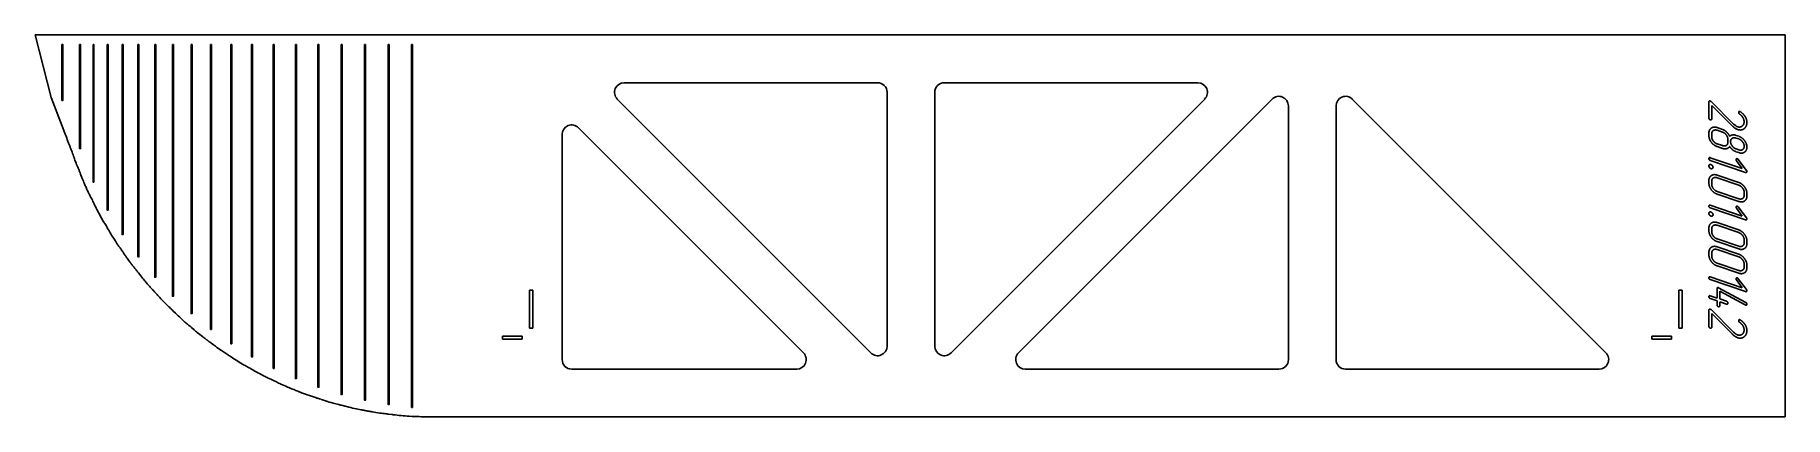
# Model space of a CAD drawing. Header units: millimetres. Extents: x 46 to 1880, y 93 to 493.
import ezdxf

# ---------------------------------------------------------------- set-up
doc = ezdxf.new("R2010")
doc.units = ezdxf.units.MM
doc.linetypes.add('K5LT_BASIC', pattern=[0])
doc.layers.add('Engraving', color=7, linetype='Continuous')

# ---------------------------------------------------------------- blocks, each defined once
blk = doc.blocks.new('U0')
at = {"layer": 'Engraving', "color": 150, "linetype": 'K5LT_BASIC', "lineweight": 25, "true_color": 0x0080ff}
for p, q in [((440.4, 482.6), (440.4, 102.6)), ((441.4, 482.6), (440.4, 482.6)), ((441.4, 102.6), (441.4, 482.6)), ((440.4, 102.6), (441.4, 102.6))]:
    blk.add_line(p, q, dxfattribs=at)

msp = doc.modelspace()

# ---------------------------------------------------------------- linework, layer by layer
at = {"color": 150, "linetype": 'K5LT_BASIC', "lineweight": 25, "true_color": 0x0080ff}
for p, q in [((47.7, 492.6), (45.6, 492.6)), ((62.6, 427.2), (45.6, 492.6)), ((74.1, 492.6), (47.7, 492.6)), ((74.4, 492.6), (74.1, 492.6)), ((92.8, 492.6), (74.4, 492.6)), ((106.9, 492.6), (92.8, 492.6)), ((92.8, 492.6), (92.8, 492.6)), ((106.9, 492.6), (106.9, 492.6)), ((121.7, 492.6), (106.9, 492.6)), ((137.4, 492.6), (121.7, 492.6)), ((121.7, 492.6), (121.7, 492.6)), ((137.4, 492.6), (137.4, 492.6)), ((154, 492.6), (137.4, 492.6)), ((154, 492.6), (154, 492.6)), ((171.6, 492.6), (154, 492.6)), ((190.2, 492.6), (171.6, 492.6)), ((171.6, 492.6), (171.6, 492.6)), ((209.7, 492.6), (190.2, 492.6)), ((190.2, 492.6), (190.2, 492.6)), ((230.1, 492.6), (209.7, 492.6)), ((209.7, 492.6), (209.7, 492.6)), ((251.3, 492.6), (230.1, 492.6)), ((230.1, 492.6), (230.1, 492.6)), ((273.2, 492.6), (251.3, 492.6)), ((251.3, 492.6), (251.3, 492.6)), ((273.2, 492.6), (273.2, 492.6)), ((295.8, 492.6), (273.2, 492.6)), ((319.1, 492.6), (295.8, 492.6)), ((295.8, 492.6), (295.8, 492.6)), ((319.1, 492.6), (319.1, 492.6)), ((342.8, 492.6), (319.1, 492.6)), ((342.8, 492.6), (342.8, 492.6)), ((367, 492.6), (342.8, 492.6)), ((367, 492.6), (367, 492.6)), ((391.6, 492.6), (367, 492.6)), ((416.4, 492.6), (391.6, 492.6)), ((391.6, 492.6), (391.6, 492.6)), ((440.9, 492.6), (416.4, 492.6)), ((416.4, 492.6), (416.4, 492.6)), ((441, 492.6), (440.9, 492.6)), ((1880.5, 492.6), (441, 492.6)), ((1880.5, 92.6), (1880.5, 492.6)), ((929, 442.6), (663.2, 442.6)), ((1264.9, 442.6), (999, 442.6)), ((74.1, 397.1), (62.6, 427.2)), ((656.1, 425.5), (922, 159.6)), ((939, 166.7), (939, 432.6)), ((989, 432.6), (989, 166.7)), ((1006.1, 159.6), (1272, 425.5)), ((1342.7, 425.5), (1076.8, 159.6)), ((1692.7, 159.6), (1426.8, 425.5)), ((1359.8, 152.6), (1359.8, 418.4)), ((1409.8, 418.4), (1409.8, 152.6)), ((598.3, 388.4), (598.3, 152.6)), ((851.3, 159.6), (615.4, 395.5)), ((92.8, 348.1), (92.8, 348.1)), ((106.9, 317), (106.9, 317)), ((121.7, 290.1), (121.7, 290.1)), ((137.4, 265.8), (137.4, 265.8)), ((154, 243.5), (156.6, 240.2)), ((154, 243.5), (154, 243.5)), ((171.6, 222.9), (171.6, 222.9)), ((567.7, 225.4), (564.2, 225.4)), ((564.2, 225.4), (564.2, 185.4)), ((567.7, 185.4), (567.7, 225.4)), ((1769.2, 225.4), (1769.2, 185.4)), ((1772.7, 225.4), (1769.2, 225.4)), ((1772.7, 185.4), (1772.7, 225.4)), ((190.2, 203.8), (192.8, 201.2)), ((190.2, 203.8), (190.2, 203.8)), ((209.7, 186.3), (212.4, 183.9)), ((209.7, 186.3), (209.7, 186.3)), ((564.2, 185.4), (567.7, 185.4)), ((1769.2, 185.4), (1772.7, 185.4)), ((230.1, 170.1), (230.1, 170.1)), ((230.1, 170.1), (232.8, 168)), ((556.4, 177.1), (535.9, 177.1)), ((535.9, 177.1), (535.9, 174.1)), ((535.9, 174.1), (556.4, 174.1)), ((556.4, 174.1), (556.4, 177.1)), ((1740.8, 177.1), (1740.8, 174.1)), ((1761.4, 177.1), (1740.8, 177.1)), ((1740.8, 174.1), (1761.4, 174.1)), ((1761.4, 174.1), (1761.4, 177.1)), ((251.3, 155.5), (251.3, 155.5)), ((251.3, 155.5), (254, 153.6)), ((273.2, 142.3), (276, 140.6)), ((273.2, 142.3), (273.2, 142.3)), ((295.8, 130.6), (295.8, 130.6)), ((295.8, 130.6), (298.7, 129.2)), ((608.3, 142.6), (844.2, 142.6)), ((1083.9, 142.6), (1349.8, 142.6)), ((1419.8, 142.6), (1685.6, 142.6)), ((319.1, 120.4), (319.1, 120.4)), ((342.8, 111.8), (342.8, 111.8)), ((367, 104.8), (367, 104.8)), ((391.6, 99.3), (391.6, 99.3)), ((416.4, 95.5), (419.6, 95.1)), ((438, 93.4), (440.9, 93.2)), ((440.9, 93.2), (441, 93.2)), ((444, 93), (441, 93.2)), ((461.2, 92.6), (1880.5, 92.6))]:
    msp.add_line(p, q, dxfattribs=at)
for centre, radius, start, end in [((663.2, 432.6), 10, 90, 225), ((929, 432.6), 10, 0, 90), ((999, 432.6), 10, 90, 180), ((1264.9, 432.6), 10, 315, 90), ((1349.8, 418.4), 10, 0, 135), ((1419.8, 418.4), 10, 45, 180), ((608.3, 388.4), 10, 45, 180), ((929, 166.7), 10, 225, 0), ((999, 166.7), 10, 180, 315), ((608.3, 152.6), 10, 180, 270), ((844.2, 152.6), 10, 270, 45), ((1083.9, 152.6), 10, 135, 270), ((1349.8, 152.6), 10, 270, 0), ((1419.8, 152.6), 10, 180, 270), ((1685.6, 152.6), 10, 270, 45), ((463.8, 479.8), 387.2, 267.0756, 269.6151)]:
    msp.add_arc(centre, radius, start, end, dxfattribs=at)
msp.add_open_spline([(74.1, 397.1), (74.2, 397), (74.3, 396.8), (74.4, 396.5), (74.4, 396.4)], degree=3, dxfattribs=at)
for points, knots in [([(74.4, 396.4), (74.9, 395.1), (75.4, 393.8), (76.4, 391.3), (76.8, 390), (77.7, 387.8), (78.1, 386.8), (78.8, 384.9), (79.1, 384.1), (79.7, 382.5), (79.9, 381.8), (80.4, 380.5), (80.6, 379.9), (81.1, 378.8), (81.3, 378.3), (81.7, 377.3), (81.8, 376.8), (82.2, 375.8), (82.4, 375.3), (82.8, 374.2), (83, 373.7), (83.6, 372.2), (84, 371.1), (85.1, 368.1), (85.8, 366.1), (86.5, 364.1), (86.6, 364.1), (86.6, 364)], [0, 0, 0, 0, 3.92871, 3.92871, 7.702065, 7.702065, 10.777118, 10.777118, 13.309563, 13.309563, 15.420977, 15.420977, 17.218389, 17.218389, 18.799255, 18.799255, 20.27489, 20.27489, 21.847328, 21.847328, 23.356112, 23.356112, 26.570008, 26.570008, 32.463285, 32.463285, 32.605709, 32.605709, 32.605709, 32.605709]), ([(88.3, 359.4), (88, 360.2), (87.7, 360.9), (87.2, 362.4), (86.9, 363.2), (86.6, 364)], [0, 0, 0, 0, 0.936441, 0.936441, 2, 2, 2, 2]), ([(88.3, 359.4), (88.6, 358.7), (88.9, 357.9), (89.6, 356.1), (90, 355.1), (90.8, 353), (91.3, 352), (92.1, 350), (92.4, 349.1), (92.8, 348.1), (92.8, 348.1), (92.8, 348.1)], [0, 0, 0, 0, 2.137957, 2.137957, 4.988566, 4.988566, 7.814754, 7.814754, 10.397324, 10.397324, 10.440416, 10.440416, 10.440416, 10.440416]), ([(92.8, 348.1), (93.1, 347.3), (93.4, 346.6), (94, 345.2), (94.2, 344.4), (94.7, 343.3), (94.8, 342.9), (95, 342.4)], [0, 0, 0, 0, 0.3618783, 0.3618783, 0.7227348, 0.7227348, 0.9355231, 0.9355231, 0.9355231, 0.9355231]), ([(102.7, 325.4), (102.6, 325.5), (102.6, 325.6), (102.5, 325.9), (102.4, 326), (102.1, 326.5), (102, 326.8), (101.5, 327.8), (101.2, 328.4), (100.3, 330.3), (99.7, 331.6), (98.6, 334.1), (98, 335.4), (97.1, 337.6), (96.7, 338.5), (95.9, 340.4), (95.4, 341.4), (95, 342.4)], [0, 0, 0, 0, 0.095232, 0.095232, 0.23808, 0.23808, 0.523775, 0.523775, 1.095167, 1.095167, 2.190334, 2.190334, 3.32466, 3.32466, 4.118569, 4.118569, 5, 5, 5, 5]), ([(102.7, 325.4), (103.7, 323.4), (104.8, 321.5), (106.1, 318.7), (106.5, 317.8), (106.9, 317)], [0, 0, 0, 0, 1.475489, 1.475489, 2.097137, 2.097137, 2.097137, 2.097137]), ([(106.9, 317), (107.3, 316.2), (107.7, 315.4), (108.5, 313.8), (108.9, 313), (109.2, 312.3)], [0, 0, 0, 0, 0.4039417, 0.4039417, 0.7921956, 0.7921956, 0.7921956, 0.7921956]), ([(117.7, 296.7), (116.9, 298.1), (116.1, 299.4), (114, 303.1), (112.8, 305.4), (110.8, 309.2), (110, 310.7), (109.2, 312.3)], [0, 0, 0, 0, 1.062301, 1.062301, 2.832802, 2.832802, 4, 4, 4, 4]), ([(117.7, 296.7), (118, 296.2), (118.4, 295.7), (119.1, 294.5), (119.6, 293.7), (120.6, 292), (121.2, 291.1), (121.7, 290.1)], [0, 0, 0, 0, 0.491398, 0.491398, 1.228496, 1.228496, 2.13979, 2.13979, 2.13979, 2.13979]), ([(121.7, 290.1), (122.2, 289.2), (122.7, 288.4), (123.5, 287), (123.8, 286.5), (124.1, 286)], [0, 0, 0, 0, 0.3941356, 0.3941356, 0.6264562, 0.6264562, 0.6264562, 0.6264562]), ([(133.6, 271.2), (133.4, 271.6), (133.1, 271.9), (132.6, 272.7), (132.2, 273.2), (131.3, 274.5), (130.8, 275.3), (129.2, 277.6), (128.3, 279.1), (126.4, 282.2), (125.4, 283.8), (124.3, 285.6), (124.2, 285.8), (124.1, 286)], [0, 0, 0, 0, 0.269042, 0.269042, 0.672604, 0.672604, 1.345209, 1.345209, 2.555897, 2.555897, 3.843721, 3.843721, 4, 4, 4, 4]), ([(133.6, 271.2), (134.1, 270.5), (134.7, 269.7), (136, 267.9), (136.7, 266.9), (137.4, 265.8)], [0, 0, 0, 0, 0.612219, 0.612219, 1.439212, 1.439212, 1.439212, 1.439212]), ([(137.4, 265.8), (138, 264.9), (138.6, 264), (139.4, 262.8), (139.7, 262.4), (139.9, 262.1)], [0, 0, 0, 0, 0.4594949, 0.4594949, 0.6125552, 0.6125552, 0.6125552, 0.6125552]), ([(150.4, 248), (150, 248.5), (149.6, 249), (148.9, 249.9), (148.5, 250.3), (147.8, 251.2), (147.4, 251.7), (146.4, 253.1), (145.7, 254), (144, 256.2), (143.1, 257.5), (141.5, 259.7), (140.9, 260.7), (140.1, 261.8), (140, 262), (139.9, 262.1)], [0, 0, 0, 0, 0.393045, 0.393045, 0.786091, 0.786091, 1.180139, 1.180139, 1.968236, 1.968236, 3.048157, 3.048157, 3.854667, 3.854667, 4, 4, 4, 4]), ([(150.4, 248), (151.1, 247.1), (151.9, 246.2), (153, 244.9), (153.3, 244.5), (153.7, 243.9), (153.9, 243.7), (154, 243.5)], [0, 0, 0, 0, 0.812424, 0.812424, 1.129084, 1.129084, 1.302999, 1.302999, 1.302999, 1.302999]), ([(168.1, 226.7), (167.6, 227.3), (167, 227.9), (165.9, 229.1), (165.4, 229.7), (164.4, 230.8), (163.8, 231.4), (162.3, 233.2), (161.3, 234.4), (159, 237.1), (157.8, 238.7), (156.6, 240.2)], [0, 0, 0, 0, 0.395639, 0.395639, 0.791277, 0.791277, 1.188313, 1.188313, 1.982383, 1.982383, 3, 3, 3, 3]), ([(168.1, 226.7), (168.5, 226.3), (168.9, 225.9), (169.6, 225.1), (170, 224.7), (170.8, 223.9), (171.2, 223.4), (171.6, 222.9)], [0, 0, 0, 0, 0.3094726, 0.3094726, 0.6189451, 0.6189451, 0.9911225, 0.9911225, 0.9911225, 0.9911225]), ([(171.6, 222.9), (172.5, 221.9), (173.3, 221), (174.2, 220), (174.2, 220), (174.2, 219.9)], [0, 0, 0, 0, 0.4301017, 0.4301017, 0.4348858, 0.4348858, 0.4348858, 0.4348858]), ([(186.8, 207.1), (185.5, 208.3), (184.3, 209.4), (181.6, 212.1), (180.1, 213.7), (177.1, 216.8), (175.7, 218.4), (174.2, 219.9)], [0, 0, 0, 0, 0.819021, 0.819021, 1.911049, 1.911049, 3, 3, 3, 3]), ([(186.8, 207.1), (187.4, 206.5), (188, 205.9), (189.2, 204.9), (189.7, 204.4), (190.2, 203.8)], [0, 0, 0, 0, 0.4865713, 0.4865713, 0.9125984, 0.9125984, 0.9125984, 0.9125984]), ([(206.3, 189), (205.2, 190), (204, 191), (201.3, 193.3), (199.8, 194.6), (196.5, 197.7), (194.7, 199.4), (192.8, 201.2)], [0, 0, 0, 0, 0.737245, 0.737245, 1.720238, 1.720238, 3, 3, 3, 3]), ([(206.3, 189), (206.8, 188.7), (207.2, 188.3), (208.3, 187.4), (209, 186.9), (209.6, 186.3), (209.7, 186.3), (209.7, 186.3)], [0, 0, 0, 0, 0.3300697, 0.3300697, 0.8251743, 0.8251743, 0.8467745, 0.8467745, 0.8467745, 0.8467745]), ([(226.8, 172.5), (226.7, 172.6), (226.6, 172.6), (226.4, 172.8), (226.3, 172.9), (225.9, 173.2), (225.7, 173.3), (224.9, 173.9), (224.4, 174.2), (223, 175.3), (222, 176), (219.2, 178.2), (217.4, 179.6), (214.5, 182), (213.5, 183), (212.4, 183.9)], [0, 0, 0, 0, 0.031239, 0.031239, 0.081834, 0.081834, 0.179287, 0.179287, 0.374194, 0.374194, 0.764007, 0.764007, 1.528013, 1.528013, 2, 2, 2, 2]), ([(226.8, 172.5), (226.9, 172.4), (227.1, 172.3), (227.3, 172.1), (227.5, 172), (227.9, 171.8), (228.1, 171.6), (228.9, 171), (229.5, 170.6), (230, 170.2), (230, 170.2), (230.1, 170.1)], [0, 0, 0, 0, 0.077232, 0.077232, 0.1544641, 0.1544641, 0.3089282, 0.3089282, 0.6178563, 0.6178563, 0.6334995, 0.6334995, 0.6334995, 0.6334995]), ([(248.1, 157.5), (247.1, 158.1), (246.2, 158.7), (243.9, 160.2), (242.5, 161.1), (239, 163.5), (236.8, 165), (234.1, 167.1), (233.4, 167.5), (232.8, 168)], [0, 0, 0, 0, 0.520167, 0.520167, 1.300416, 1.300416, 2.600833, 2.600833, 3, 3, 3, 3]), ([(248.1, 157.5), (248.2, 157.4), (248.3, 157.4), (248.5, 157.2), (248.7, 157.1), (249.1, 156.8), (249.5, 156.6), (250.3, 156.1), (250.8, 155.8), (251.3, 155.5)], [0, 0, 0, 0, 0.0854523, 0.0854523, 0.2136306, 0.2136306, 0.4699874, 0.4699874, 0.8934138, 0.8934138, 0.8934138, 0.8934138]), ([(270.1, 144), (269.6, 144.3), (269.2, 144.5), (268.1, 145.1), (267.5, 145.4), (265.6, 146.5), (264.3, 147.2), (260.8, 149.2), (258.7, 150.6), (255.7, 152.5), (254.9, 153.1), (254, 153.6)], [0, 0, 0, 0, 0.227786, 0.227786, 0.569465, 0.569465, 1.252822, 1.252822, 2.505645, 2.505645, 3, 3, 3, 3]), ([(270.1, 144), (270.7, 143.7), (271.4, 143.3), (272.4, 142.7), (272.8, 142.5), (273.2, 142.3), (273.2, 142.3), (273.2, 142.3)], [0, 0, 0, 0, 0.3562895, 0.3562895, 0.5510005, 0.5510005, 0.5630154, 0.5630154, 0.5630154, 0.5630154]), ([(292.8, 132.1), (292.5, 132.2), (292.3, 132.3), (291.7, 132.5), (291.3, 132.7), (290.3, 133.2), (289.6, 133.5), (287.5, 134.5), (286.1, 135.2), (282.2, 137.2), (279.7, 138.6), (276.9, 140.2), (276.4, 140.4), (276, 140.6)], [0, 0, 0, 0, 0.12028, 0.12028, 0.300699, 0.300699, 0.661537, 0.661537, 1.383215, 1.383215, 2.766429, 2.766429, 3, 3, 3, 3]), ([(292.8, 132.1), (293.3, 131.8), (293.8, 131.6), (294.6, 131.2), (294.8, 131.1), (295.3, 130.9), (295.6, 130.7), (295.8, 130.6)], [0, 0, 0, 0, 0.2697224, 0.2697224, 0.4038005, 0.4038005, 0.5369506, 0.5369506, 0.5369506, 0.5369506]), ([(316, 121.6), (314.2, 122.4), (312.3, 123.1), (308, 124.9), (305.7, 125.9), (301.8, 127.7), (300.2, 128.4), (298.7, 129.2)], [0, 0, 0, 0, 0.603982, 0.603982, 1.439945, 1.439945, 2, 2, 2, 2]), ([(316, 121.6), (316.6, 121.4), (317.1, 121.2), (317.8, 120.9), (318.1, 120.8), (318.6, 120.6), (318.8, 120.5), (319.1, 120.4)], [0, 0, 0, 0, 0.2581567, 0.2581567, 0.3864982, 0.3864982, 0.513984, 0.513984, 0.513984, 0.513984]), ([(319.1, 120.4), (319.8, 120.1), (320.5, 119.8), (321.5, 119.4), (321.7, 119.3), (322, 119.2)], [0, 0, 0, 0, 0.2868078, 0.2868078, 0.383924, 0.383924, 0.383924, 0.383924]), ([(339.9, 112.8), (336.9, 113.7), (333.9, 114.7), (328.3, 116.7), (325.7, 117.7), (322.7, 118.9), (322.3, 119.1), (322, 119.2)], [0, 0, 0, 0, 0.937512, 0.937512, 1.875023, 1.875023, 2, 2, 2, 2]), ([(342.8, 111.8), (342.5, 111.9), (342.2, 112), (341.6, 112.2), (341.3, 112.3), (340.7, 112.5), (340.4, 112.6), (340, 112.7), (339.9, 112.8), (339.9, 112.8)], [0, 0, 0, 0, 0.1525243, 0.1525243, 0.3050487, 0.3050487, 0.4588159, 0.4588159, 0.4941087, 0.4941087, 0.4941087, 0.4941087]), ([(342.8, 111.8), (343.6, 111.6), (344.4, 111.3), (345.4, 111), (345.6, 110.9), (345.8, 110.8)], [0, 0, 0, 0, 0.299104, 0.299104, 0.3818303, 0.3818303, 0.3818303, 0.3818303]), ([(364.1, 105.5), (362.1, 106), (360.1, 106.5), (355.4, 107.8), (352.8, 108.6), (348.7, 109.8), (347.3, 110.3), (345.8, 110.8)], [0, 0, 0, 0, 0.619094, 0.619094, 1.484948, 1.484948, 2, 2, 2, 2]), ([(364.1, 105.5), (364.6, 105.4), (365.1, 105.3), (365.8, 105.1), (366.1, 105), (366.6, 104.9), (366.8, 104.8), (367, 104.8)], [0, 0, 0, 0, 0.3001415, 0.3001415, 0.4493905, 0.4493905, 0.5977081, 0.5977081, 0.5977081, 0.5977081]), ([(367, 104.8), (367.8, 104.6), (368.6, 104.4), (369.6, 104.1), (369.8, 104), (370, 104)], [0, 0, 0, 0, 0.3068318, 0.3068318, 0.3813429, 0.3813429, 0.3813429, 0.3813429]), ([(388.7, 99.9), (386.7, 100.2), (384.6, 100.6), (379.9, 101.6), (377.3, 102.2), (373.1, 103.2), (371.6, 103.6), (370, 104)], [0, 0, 0, 0, 0.615482, 0.615482, 1.475479, 1.475479, 2, 2, 2, 2]), ([(388.7, 99.9), (388.8, 99.8), (388.8, 99.8), (388.9, 99.8), (389, 99.8), (389.2, 99.8), (389.3, 99.7), (389.8, 99.7), (390, 99.6), (390.7, 99.5), (391.2, 99.4), (391.6, 99.3)], [0, 0, 0, 0, 0.0276261, 0.0276261, 0.0690653, 0.0690653, 0.1519436, 0.1519436, 0.3177003, 0.3177003, 0.579684, 0.579684, 0.579684, 0.579684]), ([(391.6, 99.3), (392.4, 99.2), (393.2, 99), (394.2, 98.8), (394.4, 98.8), (394.6, 98.7)], [0, 0, 0, 0, 0.3136341, 0.3136341, 0.3824561, 0.3824561, 0.3824561, 0.3824561]), ([(413.6, 95.8), (411.4, 96.1), (409.3, 96.3), (404.4, 97), (401.7, 97.5), (397.5, 98.2), (396.1, 98.4), (394.6, 98.7)], [0, 0, 0, 0, 0.631553, 0.631553, 1.512336, 1.512336, 2, 2, 2, 2]), ([(413.6, 95.8), (413.6, 95.8), (413.7, 95.8), (413.8, 95.8), (413.8, 95.8), (413.9, 95.8), (414, 95.7), (414.3, 95.7), (414.5, 95.7), (415, 95.6), (415.4, 95.6), (416, 95.5), (416.2, 95.5), (416.4, 95.5)], [0, 0, 0, 0, 0.0216703, 0.0216703, 0.0433407, 0.0433407, 0.0866813, 0.0866813, 0.1733626, 0.1733626, 0.3467253, 0.3467253, 0.4520059, 0.4520059, 0.4520059, 0.4520059]), ([(438, 93.4), (435.2, 93.6), (432.3, 93.8), (426.7, 94.3), (423.8, 94.6), (420.5, 95), (420.1, 95), (419.6, 95.1)], [0, 0, 0, 0, 0.925655, 0.925655, 1.851537, 1.851537, 2, 2, 2, 2])]:
    msp.add_open_spline(points, degree=3, knots=knots, dxfattribs=at)
at = {"layer": 'Engraving', "color": 150, "linetype": 'K5LT_BASIC', "lineweight": 25, "true_color": 0x0080ff}
for p, q in [((1800.7, 422.5), (1800.7, 405.5)), ((1826.5, 399.3), (1802.9, 423)), ((1803.6, 404.6), (1803.6, 418.9)), ((1803.6, 418.9), (1825, 397.5)), ((1833.8, 412.1), (1833.3, 412.4)), ((1800.7, 390), (1800.7, 387.2)), ((1803.6, 389.1), (1803.6, 386.2)), ((1814.9, 393.7), (1809.2, 395.7)), ((1814.9, 390.9), (1809.2, 392.8)), ((1827.7, 398.4), (1826.5, 399.3)), ((1828.6, 397.6), (1827.7, 398.4)), ((1832, 386.5), (1829.1, 387.5)), ((1809.2, 378.6), (1814.9, 376.7)), ((1809.2, 375.8), (1814.9, 373.8)), ((1820.6, 380.4), (1820.6, 383.3)), ((1832, 383.7), (1829.1, 384.6)), ((1829.1, 373.3), (1832, 372.3)), ((1829.1, 370.4), (1832, 369.4)), ((1832, 369.4), (1832.9, 369.1)), ((1832.9, 369.1), (1833.8, 369)), ((1833.8, 369), (1835.3, 368.9)), ((1840.4, 376.9), (1839.9, 378.6)), ((1840.5, 376), (1840.4, 376.9)), ((1840.5, 375.1), (1840.5, 376)), ((1835.7, 352.7), (1802.1, 364.1)), ((1802.1, 361.3), (1839.1, 348.7)), ((1829.6, 360.9), (1835.7, 352.7)), ((1840.1, 350.8), (1831.5, 362.2)), ((1800.7, 340.3), (1800.7, 337.4)), ((1803.6, 339.3), (1803.6, 336.5)), ((1832, 338.2), (1809.2, 345.9)), ((1832, 335.3), (1809.2, 343.1)), ((1835.7, 303), (1802.1, 314.4)), ((1809.2, 328.8), (1832, 321.1)), ((1809.2, 326), (1832, 318.3)), ((1840.1, 301.1), (1831.5, 312.5)), ((1837.7, 324.9), (1837.7, 327.7)), ((1840.5, 323.9), (1840.5, 326.8)), ((1802.1, 311.6), (1839.1, 299)), ((1832, 288.4), (1809.2, 296.2)), ((1829.6, 311.2), (1835.7, 303)), ((1800.7, 290.5), (1800.7, 287.7)), ((1803.6, 289.6), (1803.6, 286.7)), ((1832, 285.6), (1809.2, 293.3)), ((1809.2, 279.1), (1832, 271.4)), ((1809.2, 276.2), (1832, 268.5)), ((1837.7, 275.1), (1837.7, 278)), ((1840.5, 274.2), (1840.5, 277)), ((1800.7, 265.1), (1800.7, 262.3)), ((1803.6, 264.2), (1803.6, 261.3)), ((1832, 263), (1809.2, 270.8)), ((1832, 260.2), (1809.2, 267.9)), ((1835.7, 227.9), (1802.1, 239.3)), ((1809.2, 253.7), (1832, 246)), ((1809.2, 250.8), (1832, 243.1)), ((1837.7, 249.7), (1837.7, 252.6)), ((1840.5, 248.8), (1840.5, 251.6)), ((1802.1, 236.4), (1839.1, 223.9)), ((1809.2, 227), (1809.2, 217.1)), ((1810.9, 227.8), (1810.6, 228)), ((1839.4, 212.5), (1810.9, 227.8)), ((1812.1, 216.1), (1812.1, 224.3)), ((1812.1, 224.3), (1838.8, 209.9)), ((1829.6, 236), (1835.7, 227.9)), ((1840.1, 225.9), (1831.5, 237.3)), ((1800.7, 204.5), (1800.7, 187.5)), ((1809.2, 217.1), (1802.1, 219.5)), ((1802.1, 216.7), (1809.2, 214.2)), ((1826.5, 181.3), (1802.9, 205)), ((1809.2, 214.2), (1809.2, 209.9)), ((1819.2, 213.7), (1812.1, 216.1)), ((1812.1, 213.3), (1819.2, 210.8)), ((1812.1, 209), (1812.1, 213.3)), ((1838.8, 209.9), (1839.1, 209.8)), ((1840.5, 210.7), (1840.2, 211.7)), ((1803.6, 186.5), (1803.6, 200.9)), ((1803.6, 200.9), (1825, 179.5)), ((1833.8, 194.1), (1833.3, 194.4)), ((1827.7, 180.4), (1826.5, 181.3)), ((1828.6, 179.6), (1827.7, 180.4))]:
    msp.add_line(p, q, dxfattribs=at)
for points in [[(73.8, 482.6), (73.8, 424.1), (74.8, 424.1), (74.8, 482.6)], [(92.3, 482.6), (92.3, 373.7), (93.3, 373.7), (93.3, 482.6)], [(106.4, 482.6), (106.4, 338.6), (107.4, 338.6), (107.4, 482.6)], [(121.2, 482.6), (121.2, 309.3), (122.2, 309.3), (122.2, 482.6)], [(136.9, 482.6), (136.9, 283.6), (137.9, 283.6), (137.9, 482.6)], [(153.5, 482.6), (153.5, 260.2), (154.5, 260.2), (154.5, 482.6)], [(171.1, 482.6), (171.1, 238.8), (172.1, 238.8), (172.1, 482.6)], [(189.7, 482.6), (189.7, 219), (190.7, 219), (190.7, 482.6)], [(209.2, 482.6), (209.2, 200.9), (210.2, 200.9), (210.2, 482.6)], [(229.6, 482.6), (229.6, 184.3), (230.6, 184.3), (230.6, 482.6)], [(250.8, 482.6), (250.8, 169.2), (251.8, 169.2), (251.8, 482.6)], [(272.7, 482.6), (272.7, 155.5), (273.7, 155.5), (273.7, 482.6)], [(295.3, 482.6), (295.3, 143.4), (296.3, 143.4), (296.3, 482.6)], [(318.6, 482.6), (318.6, 132.7), (319.6, 132.7), (319.6, 482.6)], [(342.3, 482.6), (342.3, 123.7), (343.3, 123.7), (343.3, 482.6)], [(366.5, 482.6), (366.5, 116), (367.5, 116), (367.5, 482.6)], [(391.1, 482.6), (391.1, 110), (392.1, 110), (392.1, 482.6)], [(415.9, 482.6), (415.9, 105.5), (416.9, 105.5), (416.9, 482.6)]]:
    msp.add_lwpolyline(points, close=True, dxfattribs=at)
for points in [[(1801.2, 423.4), (1800.7, 423), (1800.7, 422.5)], [(1802.2, 423.4), (1801.6, 423.6), (1801.2, 423.4)], [(1802.9, 423), (1802.6, 423.3), (1802.2, 423.4)], [(1800.7, 405.5), (1800.7, 404.9), (1801.2, 404.3)], [(1801.2, 404.3), (1801.6, 403.8), (1802.1, 403.6)], [(1802.1, 403.6), (1802.6, 403.5), (1803.1, 403.8)], [(1803.1, 403.8), (1803.6, 404.1), (1803.6, 404.6)], [(1832.2, 412.3), (1831.9, 412), (1831.9, 411.4)], [(1831.9, 411.4), (1831.9, 410.9), (1832.1, 410.5)], [(1832.1, 410.5), (1832.3, 410.1), (1832.8, 409.8)], [(1833.3, 412.4), (1832.6, 412.6), (1832.2, 412.3)], [(1832.8, 409.8), (1835.4, 407.9), (1836.5, 405.8)], [(1839, 406.7), (1837.2, 409.8), (1833.8, 412.1)], [(1836.5, 405.8), (1837.6, 403.7), (1837.6, 401.8)], [(1840.5, 400.9), (1840.5, 403.9), (1839, 406.7)], [(1803.2, 395.1), (1800.7, 393.3), (1800.7, 390)], [(1800.7, 387.2), (1800.7, 383.6), (1803.2, 380.3)], [(1809.2, 395.7), (1805.7, 396.9), (1803.2, 395.1)], [(1805.2, 392.4), (1803.6, 391.3), (1803.6, 389.1)], [(1803.6, 386.2), (1803.6, 383.8), (1805.2, 381.6)], [(1809.2, 392.8), (1806.9, 393.6), (1805.2, 392.4)], [(1819.1, 391.1), (1817.1, 393), (1814.9, 393.7)], [(1818.9, 387.9), (1817.3, 390.1), (1814.9, 390.9)], [(1820.6, 383.3), (1820.6, 385.6), (1818.9, 387.9)], [(1822.5, 386.6), (1821.1, 389.2), (1819.1, 391.1)], [(1825.4, 387.9), (1823.7, 387.6), (1822.5, 386.6)], [(1825, 397.5), (1826.7, 395.9), (1828, 395)], [(1829.1, 387.5), (1827.1, 388.2), (1825.4, 387.9)], [(1828, 395), (1829.4, 394.1), (1830.8, 393.6)], [(1830.7, 396.5), (1829.7, 396.9), (1828.6, 397.6)], [(1835.6, 397.2), (1833.6, 395.6), (1830.7, 396.5)], [(1830.8, 393.6), (1834.8, 392.2), (1837.7, 394.6)], [(1838.1, 382), (1835.3, 385.4), (1832, 386.5)], [(1837.1, 399.1), (1836.5, 397.9), (1835.6, 397.2)], [(1837.6, 401.8), (1837.6, 400.4), (1837.1, 399.1)], [(1837.7, 394.6), (1840.5, 396.9), (1840.5, 400.9)], [(1803.2, 380.3), (1805.7, 377), (1809.2, 375.8)], [(1805.2, 381.6), (1806.9, 379.4), (1809.2, 378.6)], [(1814.9, 376.7), (1817.3, 375.9), (1818.9, 376.9)], [(1814.9, 373.8), (1817.3, 373), (1819.4, 373.6)], [(1818.9, 376.9), (1820.6, 378), (1820.6, 380.4)], [(1819.4, 373.6), (1821.5, 374.2), (1822.5, 375.8)], [(1822.5, 375.8), (1823.8, 373.8), (1825.4, 372.5)], [(1825.1, 384.4), (1823.4, 383.3), (1823.4, 380.9)], [(1823.4, 380.9), (1823.4, 378.6), (1825.1, 376.4)], [(1829.1, 384.6), (1826.7, 385.4), (1825.1, 384.4)], [(1825.1, 376.4), (1826.7, 374.1), (1829.1, 373.3)], [(1825.4, 372.5), (1827, 371.1), (1829.1, 370.4)], [(1836, 380.6), (1834.4, 382.8), (1832, 383.7)], [(1832, 372.3), (1834.4, 371.5), (1836, 372.6)], [(1835.3, 368.9), (1836.8, 369), (1838, 369.9)], [(1837.7, 376), (1837.7, 378.4), (1836, 380.6)], [(1836, 372.6), (1837.7, 373.7), (1837.7, 376)], [(1838, 369.9), (1840.5, 371.6), (1840.5, 375.1)], [(1839.9, 378.6), (1839.3, 380.3), (1838.1, 382)], [(1801, 364.1), (1800.7, 363.5), (1800.7, 363.2)], [(1800.7, 363.2), (1800.7, 362.6), (1801, 362.1)], [(1801.3, 356.9), (1800.7, 356.5), (1800.7, 355.5)], [(1800.7, 355.5), (1800.7, 354.5), (1801.4, 353.7)], [(1802.1, 364.1), (1801.4, 364.4), (1801, 364.1)], [(1801, 362.1), (1801.4, 361.5), (1802.1, 361.3)], [(1802.8, 356.9), (1802, 357.2), (1801.3, 356.9)], [(1801.4, 353.7), (1802.1, 352.9), (1802.8, 352.6)], [(1804.2, 355.9), (1803.3, 356.7), (1802.8, 356.9)], [(1802.8, 352.6), (1803.6, 352.4), (1804.3, 352.8)], [(1805, 354.1), (1805, 355.1), (1804.2, 355.9)], [(1804.3, 352.8), (1805, 353.3), (1805, 354.1)], [(1829.6, 362.9), (1829.1, 362.6), (1829.1, 362)], [(1829.1, 362), (1829.1, 361.5), (1829.6, 360.9)], [(1830.6, 363), (1830, 363.2), (1829.6, 362.9)], [(1831.5, 362.2), (1830.8, 362.9), (1830.6, 363)], [(1839.1, 348.7), (1839.7, 348.5), (1840.1, 348.8)], [(1840.5, 349.7), (1840.5, 350.3), (1840.1, 350.8)], [(1840.1, 348.8), (1840.5, 349.1), (1840.5, 349.7)], [(1803.2, 345.3), (1800.7, 343.6), (1800.7, 340.3)], [(1800.7, 337.4), (1800.7, 333.9), (1803.2, 330.5)], [(1809.2, 345.9), (1805.7, 347.1), (1803.2, 345.3)], [(1803.2, 330.5), (1805.7, 327.2), (1809.2, 326)], [(1805.2, 342.7), (1803.6, 341.6), (1803.6, 339.3)], [(1803.6, 336.5), (1803.6, 334.2), (1805.2, 331.9)], [(1809.2, 343.1), (1806.9, 343.9), (1805.2, 342.7)], [(1805.2, 331.9), (1806.8, 329.7), (1809.2, 328.8)], [(1837.9, 333.7), (1835.4, 337), (1832, 338.2)], [(1836, 332.3), (1834.3, 334.5), (1832, 335.3)], [(1837.7, 327.7), (1837.7, 330.1), (1836, 332.3)], [(1840.5, 326.8), (1840.5, 330.3), (1837.9, 333.7)], [(1801, 314.3), (1800.7, 313.7), (1800.7, 313.5)], [(1800.7, 313.5), (1800.7, 312.8), (1801, 312.3)], [(1802.1, 314.4), (1801.4, 314.7), (1801, 314.3)], [(1801, 312.3), (1801.4, 311.8), (1802.1, 311.6)], [(1829.6, 313.2), (1829.1, 312.9), (1829.1, 312.3)], [(1829.1, 312.3), (1829.1, 311.7), (1829.6, 311.2)], [(1830.6, 313.2), (1830, 313.4), (1829.6, 313.2)], [(1831.5, 312.5), (1830.8, 313.2), (1830.6, 313.2)], [(1832, 321.1), (1834.3, 320.3), (1836, 321.4)], [(1832, 318.3), (1835.5, 317.1), (1838, 318.7)], [(1836, 321.4), (1837.7, 322.5), (1837.7, 324.9)], [(1838, 318.7), (1840.5, 320.4), (1840.5, 323.9)], [(1801.3, 307.1), (1800.7, 306.8), (1800.7, 305.8)], [(1800.7, 305.8), (1800.7, 304.7), (1801.4, 304)], [(1803.2, 295.6), (1800.7, 293.8), (1800.7, 290.5)], [(1802.8, 307.2), (1802, 307.5), (1801.3, 307.1)], [(1801.4, 304), (1802.1, 303.2), (1802.8, 302.9)], [(1804.2, 306.2), (1803.3, 307), (1802.8, 307.2)], [(1802.8, 302.9), (1803.6, 302.6), (1804.3, 303.1)], [(1809.2, 296.2), (1805.7, 297.4), (1803.2, 295.6)], [(1805, 304.3), (1805, 305.4), (1804.2, 306.2)], [(1804.3, 303.1), (1805, 303.5), (1805, 304.3)], [(1809.2, 293.3), (1806.9, 294.1), (1805.2, 293)], [(1839.1, 299), (1839.7, 298.8), (1840.1, 299.1)], [(1840.5, 300), (1840.5, 300.5), (1840.1, 301.1)], [(1840.1, 299.1), (1840.5, 299.4), (1840.5, 300)], [(1800.7, 287.7), (1800.7, 284.1), (1803.2, 280.8)], [(1803.2, 280.8), (1805.7, 277.4), (1809.2, 276.2)], [(1805.2, 293), (1803.6, 291.8), (1803.6, 289.6)], [(1803.6, 286.7), (1803.6, 284.4), (1805.2, 282.2)], [(1805.2, 282.2), (1806.8, 279.9), (1809.2, 279.1)], [(1837.9, 283.9), (1835.4, 287.3), (1832, 288.4)], [(1836, 282.6), (1834.3, 284.8), (1832, 285.6)], [(1837.7, 278), (1837.7, 280.3), (1836, 282.6)], [(1840.5, 277), (1840.5, 280.6), (1837.9, 283.9)], [(1803.2, 270.2), (1800.7, 268.4), (1800.7, 265.1)], [(1800.7, 262.3), (1800.7, 258.7), (1803.2, 255.4)], [(1809.2, 270.8), (1805.7, 272), (1803.2, 270.2)], [(1805.2, 267.6), (1803.6, 266.4), (1803.6, 264.2)], [(1803.6, 261.3), (1803.6, 259), (1805.2, 256.8)], [(1809.2, 267.9), (1806.9, 268.7), (1805.2, 267.6)], [(1832, 271.4), (1834.3, 270.6), (1836, 271.7)], [(1832, 268.5), (1835.5, 267.3), (1838, 269)], [(1837.9, 258.5), (1835.4, 261.9), (1832, 263)], [(1836, 257.2), (1834.3, 259.4), (1832, 260.2)], [(1836, 271.7), (1837.7, 272.8), (1837.7, 275.1)], [(1837.7, 252.6), (1837.7, 254.9), (1836, 257.2)], [(1840.5, 251.6), (1840.5, 255.2), (1837.9, 258.5)], [(1838, 269), (1840.5, 270.7), (1840.5, 274.2)], [(1801, 239.2), (1800.7, 238.6), (1800.7, 238.3)], [(1802.1, 239.3), (1801.4, 239.5), (1801, 239.2)], [(1803.2, 255.4), (1805.7, 252), (1809.2, 250.8)], [(1805.2, 256.8), (1806.8, 254.5), (1809.2, 253.7)], [(1832, 246), (1834.3, 245.2), (1836, 246.3)], [(1832, 243.1), (1835.5, 241.9), (1838, 243.6)], [(1836, 246.3), (1837.7, 247.4), (1837.7, 249.7)], [(1838, 243.6), (1840.5, 245.3), (1840.5, 248.8)], [(1800.7, 238.3), (1800.7, 237.7), (1801, 237.2)], [(1801, 237.2), (1801.4, 236.6), (1802.1, 236.4)], [(1809.6, 227.9), (1809.2, 227.6), (1809.2, 227)], [(1810.6, 228), (1810, 228.2), (1809.6, 227.9)], [(1829.6, 238), (1829.1, 237.7), (1829.1, 237.1)], [(1829.1, 237.1), (1829.1, 236.6), (1829.6, 236)], [(1830.6, 238.1), (1830, 238.3), (1829.6, 238)], [(1831.5, 237.3), (1830.8, 238), (1830.6, 238.1)], [(1839.1, 223.9), (1839.7, 223.6), (1840.1, 224)], [(1840.5, 224.8), (1840.5, 225.4), (1840.1, 225.9)], [(1840.1, 224), (1840.5, 224.3), (1840.5, 224.8)], [(1801, 219.4), (1800.7, 218.8), (1800.7, 218.6)], [(1800.7, 218.6), (1800.7, 217.9), (1801, 217.4)], [(1801.2, 205.4), (1800.7, 205), (1800.7, 204.5)], [(1802.1, 219.5), (1801.4, 219.8), (1801, 219.4)], [(1801, 217.4), (1801.4, 216.9), (1802.1, 216.7)], [(1802.2, 205.4), (1801.6, 205.6), (1801.2, 205.4)], [(1802.9, 205), (1802.6, 205.2), (1802.2, 205.4)], [(1809.2, 209.9), (1809.2, 209.3), (1809.7, 208.7)], [(1809.7, 208.7), (1810.2, 208.2), (1810.7, 208)], [(1810.7, 208), (1811.2, 207.9), (1811.6, 208.2)], [(1811.6, 208.2), (1812.1, 208.5), (1812.1, 209)], [(1820.2, 212.9), (1819.7, 213.5), (1819.2, 213.7)], [(1819.2, 210.8), (1819.9, 210.6), (1820.3, 210.9)], [(1820.6, 211.8), (1820.6, 212.4), (1820.2, 212.9)], [(1820.3, 210.9), (1820.6, 211.3), (1820.6, 211.8)], [(1839.1, 209.8), (1839.7, 209.6), (1840.1, 209.9)], [(1840.2, 211.7), (1839.9, 212.2), (1839.4, 212.5)], [(1840.1, 209.9), (1840.5, 210.2), (1840.5, 210.7)], [(1800.7, 187.5), (1800.7, 186.8), (1801.2, 186.3)], [(1801.2, 186.3), (1801.6, 185.8), (1802.1, 185.6)], [(1802.1, 185.6), (1802.6, 185.4), (1803.1, 185.7)], [(1803.1, 185.7), (1803.6, 186), (1803.6, 186.5)], [(1832.2, 194.3), (1831.9, 194), (1831.9, 193.4)], [(1831.9, 193.4), (1831.9, 192.9), (1832.1, 192.5)], [(1832.1, 192.5), (1832.3, 192.1), (1832.8, 191.8)], [(1833.3, 194.4), (1832.6, 194.6), (1832.2, 194.3)], [(1832.8, 191.8), (1835.4, 189.8), (1836.5, 187.8)], [(1839, 188.6), (1837.2, 191.8), (1833.8, 194.1)], [(1836.5, 187.8), (1837.6, 185.7), (1837.6, 183.8)], [(1837.6, 183.8), (1837.6, 182.3), (1837.1, 181.1)], [(1840.5, 182.9), (1840.5, 185.9), (1839, 188.6)], [(1825, 179.5), (1826.7, 177.8), (1828, 177)], [(1828, 177), (1829.4, 176.1), (1830.8, 175.6)], [(1830.7, 178.5), (1829.7, 178.9), (1828.6, 179.6)], [(1835.6, 179.2), (1833.6, 177.6), (1830.7, 178.5)], [(1830.8, 175.6), (1834.8, 174.2), (1837.7, 176.6)], [(1837.1, 181.1), (1836.5, 179.9), (1835.6, 179.2)], [(1837.7, 176.6), (1840.5, 178.8), (1840.5, 182.9)]]:
    msp.add_open_spline(points, degree=2, dxfattribs=at)

# ---------------------------------------------------------------- block references
at = {"layer": 'Engraving'}
msp.add_blockref('U0', (0, 0), dxfattribs=at)

doc.saveas('drawing.dxf')
